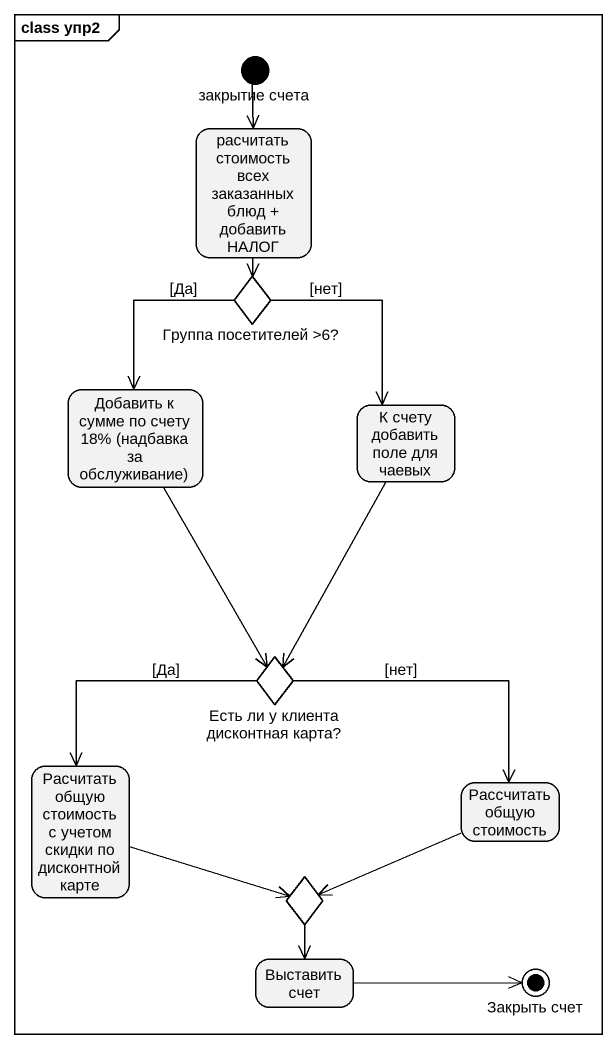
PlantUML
@startuml
mainframe class упр2
hide empty description
state "закрытие счета" as закрытие_счета <<start>>
state "расчитать стоимость всех заказанных блюд + добавить НАЛОГ" as расчитать_стоимость_всех
state "Группа посетителей >6?" as Группа_посетителей_6 <<choice>>
state "Добавить к сумме по счету 18% (надбавка за обслуживание)" as Добавить_к_сумме_по_счету
state "К счету добавить поле для чаевых" as К_счету_добавить_поле_для
state "Есть ли у клиента дисконтная карта?" as Есть_ли_у_клиента <<choice>>
state "Расчитать общую стоимость с учетом скидки по дисконтной карте" as Расчитать_общую_стоимость_с
state "Рассчитать общую стоимость" as Рассчитать_общую_стоимость
state choice1 <<choice>>
state "Выставить счет" as Выставить_счет
state "Закрыть счет" as Закрыть_счет <<end>>
закрытие_счета --> расчитать_стоимость_всех
расчитать_стоимость_всех --> Группа_посетителей_6
Группа_посетителей_6 --> Добавить_к_сумме_по_счету : [Да]
Группа_посетителей_6 --> К_счету_добавить_поле_для : [нет]
Добавить_к_сумме_по_счету --> Есть_ли_у_клиента
К_счету_добавить_поле_для --> Есть_ли_у_клиента
Есть_ли_у_клиента --> Расчитать_общую_стоимость_с : [Да]
Есть_ли_у_клиента -right-> Рассчитать_общую_стоимость : [нет]
Расчитать_общую_стоимость_с -right-> choice1
Рассчитать_общую_стоимость -left-> choice1
choice1 --> Выставить_счет
Выставить_счет -right-> Закрыть_счет
@enduml
